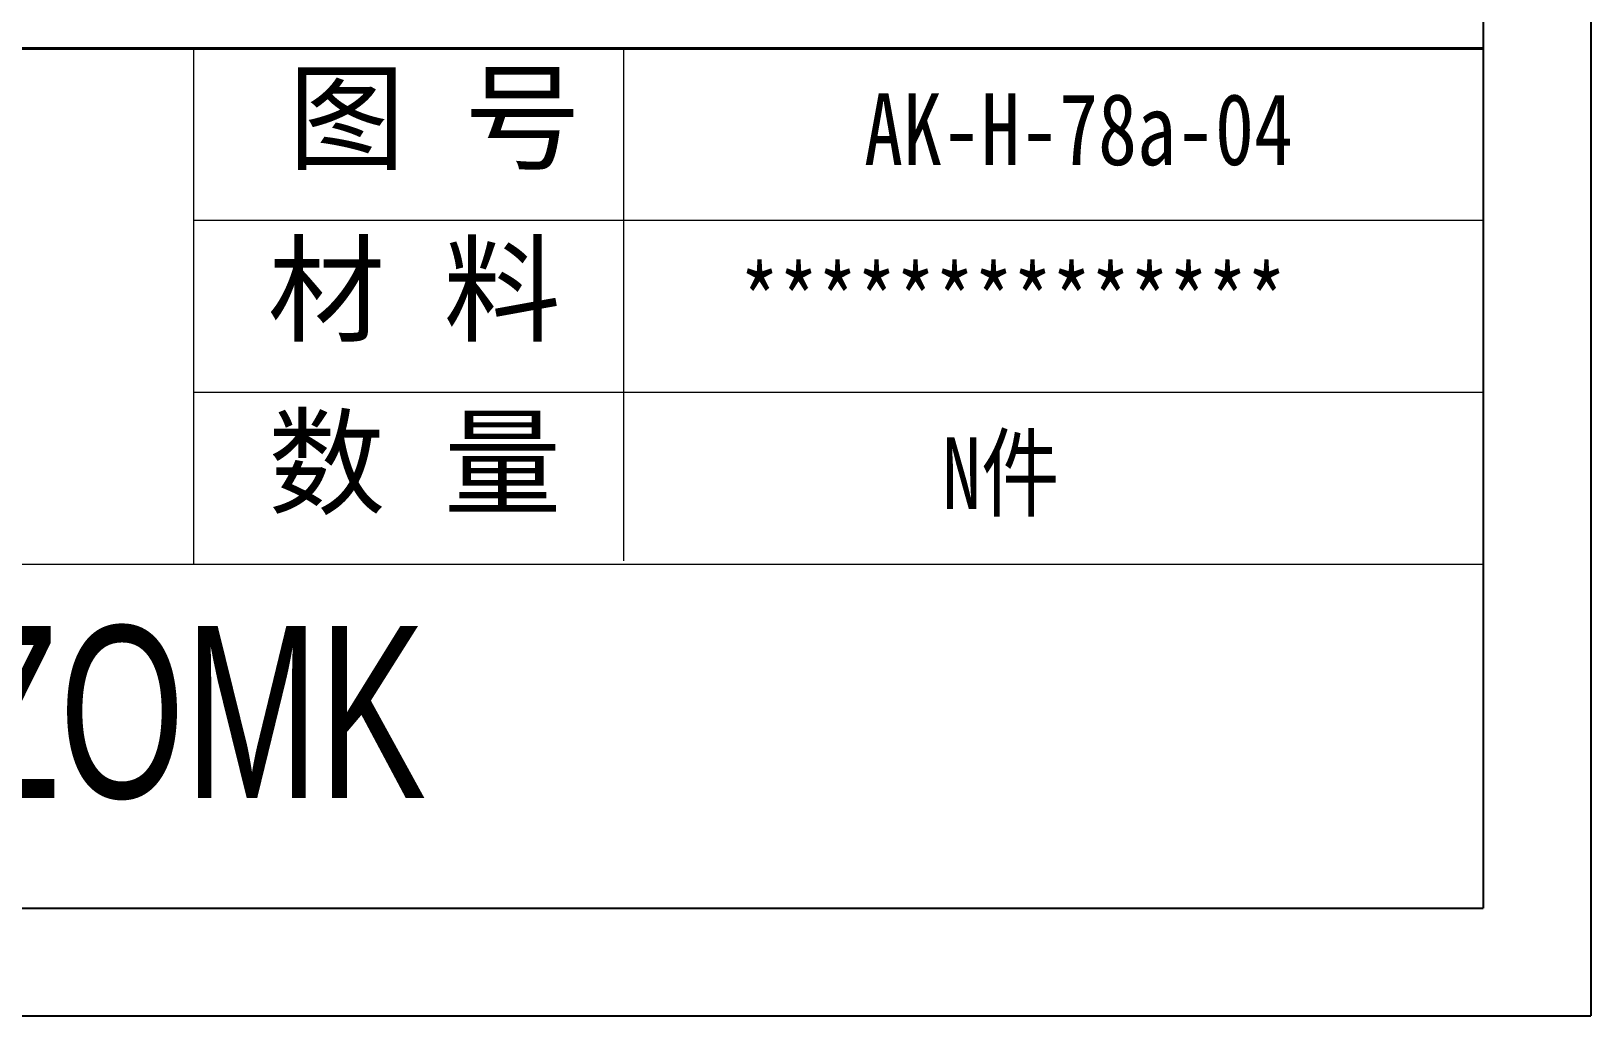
# Model space of a CAD drawing. Header units: inches. Extents: x 1127 to 4647, y 569 to 968.
# Drawn here: x 3707.5 to 3842.6, y 573 to 658.3 of the extents above; entities that cross this region are included whole.
import ezdxf

# ---------------------------------------------------------------- set-up
doc = ezdxf.new("R2010")
doc.units = ezdxf.units.IN
doc.layers.add('文字', color=81, linetype='Continuous')
doc.layers.add('粗实线', color=7, linetype='Continuous', lineweight=30)
doc.layers.add('细实线', color=3, linetype='Continuous', lineweight=9)
doc.styles.get("Standard").update_dxf_attribs({"font": 'txt', "bigfont": 'gbcbig.shx'})
doc.styles.add('宋体', font='', dxfattribs={"width": 0.8, "height": 3.5})
doc.styles.add('长仿宋', font='', dxfattribs={"width": 0.7, "height": 4})
doc.styles.get('宋体').set_extended_font_data('SimSun')
doc.styles.get('长仿宋').set_extended_font_data('SimSun')

msp = doc.modelspace()

# ---------------------------------------------------------------- linework, layer by layer
for p, q in [((3842.625, 964.052), (3842.625, 572.957)), ((3833.314, 954.74), (3833.314, 582.269)), ((3303.818, 582.269), (3833.314, 582.269)), ((3289.505, 572.957), (3842.625, 572.957))]:
    msp.add_line(p, q)
at = {"layer": '粗实线', "color": 7, "lineweight": 40}
msp.add_line((3833.314, 656.763), (3609.831, 656.763), dxfattribs=at)
at = {"layer": '细实线', "color": 7}
for p, q in [((3721.572, 656.763), (3721.572, 612.066)), ((3758.819, 656.763), (3758.819, 612.38)), ((3833.314, 641.864), (3721.572, 641.864)), ((3833.314, 626.965), (3721.572, 626.965)), ((3833.314, 612.066), (3498.089, 612.066))]:
    msp.add_line(p, q, dxfattribs=at)

# ---------------------------------------------------------------- texts
at = {"layer": '文字', "color": 0, "char_height": 5.58707, "width": 64.59286, "attachment_point": 1, "style": '宋体'}
for s, insert in [('{\\H1.111x;AK-H-78a-04}', (3779.665, 652.871)), ('{\\H1.111x;**************}', (3768.918, 637.972)), ('{\\H1.111x;N件}', (3786.423, 623.073))]:
    msp.add_mtext(s, dxfattribs=dict(at, insert=insert))
at = {"layer": '粗实线', "insert": (3692.137, 606.731), "char_height": 14.89887, "width": 167.07604, "attachment_point": 1, "style": '长仿宋'}
msp.add_mtext('{\\fSTXinwei|b0|i0|c134|p2;SZOMK}', dxfattribs=at)
at = {"layer": '细实线', "color": 7, "char_height": 7.44943, "attachment_point": 1}
for s, insert, width in [('{\\fSimSun|b0|i0|c134|p54;图 号}', (3729.764, 654.501), 37.24716), ('{\\fSimSun|b0|i0|c134|p54;材 料   }', (3727.998, 639.602), 37.24716), ('{\\fSimSun|b0|i0|c134|p54;数 量}', (3728.034, 624.63), 33.65748)]:
    msp.add_mtext(s, dxfattribs=dict(at, insert=insert, width=width))

doc.saveas('drawing.dxf')
